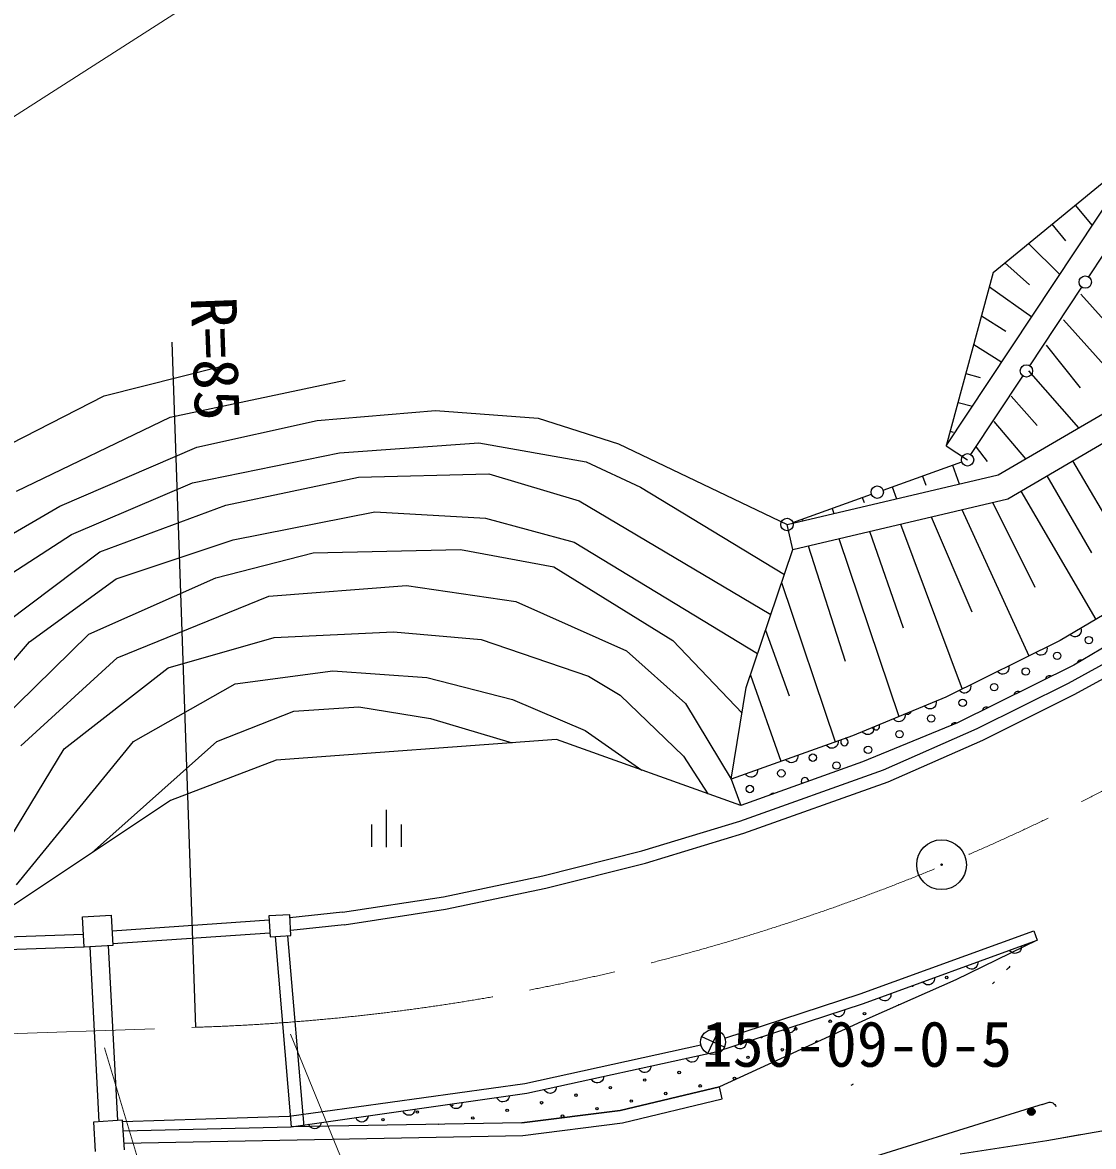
# Model space of a CAD drawing. Units: millimetres, scale not verified. Extents: x 31311 to 671312, y 22626 to 382627.
# Drawn here: x 350300 to 393306, y 276258 to 321390 of the extents above; entities that cross this region are included whole.
import ezdxf
from ezdxf.enums import TextEntityAlignment as Align

# ---------------------------------------------------------------- set-up
doc = ezdxf.new("R2010")
doc.units = ezdxf.units.MM
doc.header["$LTSCALE"] = 1000
doc.linetypes.add('CHAIN', pattern=[18.5, 12, -1.5, 3.5, -1.5])
for name, color, linetype, lineweight in [('M-BGD', 7, 'Continuous', 25), ('M-BMK', 2, 'CHAIN', 13), ('M-BMK-SRVR', 3, 'Continuous', 25), ('M-STR-HTXT', 7, 'Continuous', 13)]:
    doc.layers.add(name, color=color, linetype=linetype, lineweight=lineweight)
doc.styles.add('ＭＳ ゴシック', font='')
doc.styles.get('ＭＳ ゴシック').set_extended_font_data('MS Gothic')

msp = doc.modelspace()

# ---------------------------------------------------------------- linework, layer by layer
at = {"layer": 'M-BGD'}
for p, q in [((389281, 311356), (395861, 316760)), ((387393, 304396), (394515, 315150)), ((393113, 311176), (395201, 314328)), ((392571, 314058), (393247, 313235)), ((391631, 313286), (392179, 312619)), ((390691, 312514), (391948, 311273)), ((389751, 311742), (390736, 310854)), ((389281, 311356), (387393, 304396)), ((389124, 310776), (390824, 309577)), ((390749, 307607), (392837, 310759)), ((392798, 310478), (394879, 308158)), ((388809, 309616), (389780, 308991)), ((392098, 309455), (394852, 306370)), ((357256, 281046), (356309, 308557)), ((388495, 308456), (389581, 307783)), ((389480, 303233), (398628, 308575)), ((391398, 308432), (392774, 306727)), ((353585, 306397), (358197, 307561)), ((389865, 302270), (399235, 307742)), ((389865, 302270), (399235, 307742)), ((390698, 307409), (392696, 305111)), ((356227, 305546), (363256, 307024)), ((388180, 307296), (388757, 307139)), ((388386, 304038), (390473, 307190)), ((347706, 303399), (353585, 306397)), ((387865, 306136), (388442, 305979)), ((389998, 306387), (391040, 305203)), ((350055, 302573), (356227, 305546)), ((362137, 305412), (366883, 305815)), ((366883, 305815), (371002, 305502)), ((357301, 304337), (362137, 305412)), ((371002, 305502), (374226, 304472)), ((389298, 305364), (390580, 303875)), ((387550, 304976), (387666, 304944)), ((351795, 301964), (357301, 304337)), ((363032, 304114), (368629, 304517)), ((368629, 304517), (372927, 303755)), ((374226, 304472), (380998, 301232)), ((387393, 304396), (388248, 303830)), ((388598, 304341), (389038, 303768)), ((357122, 302905), (363032, 304114)), ((372927, 303755), (375121, 302726)), ((384858, 302615), (388012, 303745)), ((392468, 303790), (395508, 298585)), ((387644, 303613), (387912, 302863)), ((352273, 300833), (357122, 302905)), ((358466, 302009), (363793, 303129)), ((363793, 303129), (369032, 303263)), ((369032, 303263), (372658, 302188)), ((380998, 301232), (389480, 303233)), ((386435, 303180), (386567, 302812)), ((391427, 303182), (393231, 300093)), ((375121, 302726), (380891, 299220)), ((381234, 301316), (384388, 302446)), ((385227, 302747), (385398, 302270)), ((390386, 302574), (393394, 297422)), ((349011, 300354), (351795, 301964)), ((353404, 300137), (358466, 302009)), ((372658, 302188), (380352, 297624)), ((381234, 300234), (389865, 302270)), ((381234, 300234), (389865, 302270)), ((384019, 302314), (384092, 302110)), ((389249, 302125), (390950, 298721)), ((358755, 300615), (364453, 301746)), ((364453, 301746), (368890, 301485)), ((368890, 301485), (372457, 300528)), ((382811, 301881), (382884, 301677)), ((386782, 301543), (388424, 297731)), ((388015, 301834), (390711, 295955)), ((381234, 300234), (380998, 301232)), ((381602, 301448), (381617, 301407)), ((385549, 301252), (388032, 294622)), ((349359, 298962), (352273, 300833)), ((354057, 299049), (358755, 300615)), ((383083, 300670), (385492, 293521)), ((384316, 300961), (385658, 297082)), ((349663, 297309), (353404, 300137)), ((361974, 300093), (367890, 300224)), ((367890, 300224), (371631, 299528)), ((372457, 300528), (379819, 296048)), ((379362, 294694), (381234, 300234)), ((381850, 300379), (383337, 295751)), ((358059, 299093), (361974, 300093)), ((371631, 299528), (376413, 296582)), ((350577, 296526), (354057, 299049)), ((352969, 296831), (358059, 299093)), ((360190, 298353), (365715, 298788)), ((365715, 298788), (370108, 298136)), ((380783, 298901), (382933, 292505)), ((354100, 295874), (360190, 298353)), ((370108, 298136), (374551, 296159)), ((394400, 298017), (391973, 296582)), ((380136, 296984), (381083, 294351)), ((394945, 297029), (392512, 295590)), ((392795, 297068), (392807, 297008)), ((392807, 297008), (392806, 296951)), ((347488, 292916), (350577, 296526)), ((349359, 293307), (352969, 296831)), ((356145, 295482), (360408, 296700)), ((360408, 296700), (365193, 296918)), ((365193, 296918), (368716, 296613)), ((368716, 296613), (373027, 295143)), ((376413, 296582), (379193, 293657)), ((391973, 296582), (387380, 294298)), ((392297, 294860), (395882, 296834)), ((392410, 296774), (392365, 296814)), ((392461, 296747), (392410, 296774)), ((392531, 296724), (392461, 296747)), ((392593, 296726), (392531, 296724)), ((392653, 296741), (392593, 296726)), ((392719, 296781), (392653, 296741)), ((392761, 296826), (392719, 296781)), ((392793, 296879), (392761, 296826)), ((392806, 296951), (392793, 296879)), ((374551, 296159), (376921, 294042)), ((391026, 296047), (390984, 296090)), ((391380, 296074), (391335, 296032)), ((391416, 296125), (391380, 296074)), ((391434, 296195), (391416, 296125)), ((391431, 296313), (391439, 296252)), ((391439, 296252), (391434, 296195)), ((392535, 294406), (396138, 296390)), ((350229, 292350), (354100, 295874)), ((391075, 296017), (391026, 296047)), ((391143, 295989), (391075, 296017)), ((391205, 295987), (391143, 295989)), ((391266, 295997), (391205, 295987)), ((391335, 296032), (391266, 295997)), ((351969, 292220), (356145, 295482)), ((358842, 294830), (362757, 295352)), ((362757, 295352), (366541, 295091)), ((379529, 295188), (380755, 291726)), ((392512, 295590), (387846, 293270)), ((389495, 295286), (389453, 295329)), ((389544, 295255), (389495, 295286)), ((389612, 295228), (389544, 295255)), ((389674, 295225), (389612, 295228)), ((389735, 295236), (389674, 295225)), ((389804, 295270), (389735, 295236)), ((389849, 295312), (389804, 295270)), ((389885, 295364), (389849, 295312)), ((389903, 295434), (389885, 295364)), ((389900, 295551), (389908, 295491)), ((389908, 295491), (389903, 295434)), ((354753, 292524), (358842, 294830)), ((366541, 295091), (369979, 294211)), ((373027, 295143), (374297, 294381)), ((388369, 294790), (388377, 294730)), ((388377, 294730), (388372, 294673)), ((388637, 293043), (392297, 294860)), ((374297, 294381), (376837, 291925)), ((378761, 291012), (379362, 294694)), ((387380, 294298), (383623, 292752)), ((387964, 294524), (387922, 294567)), ((388013, 294494), (387964, 294524)), ((388081, 294466), (388013, 294494)), ((388144, 294464), (388081, 294466)), ((388204, 294474), (388144, 294464)), ((388273, 294509), (388204, 294474)), ((388318, 294551), (388273, 294509)), ((388354, 294602), (388318, 294551)), ((388372, 294673), (388354, 294602)), ((388855, 292579), (392535, 294406)), ((361191, 293742), (363801, 293916)), ((363801, 293916), (366677, 293449)), ((369979, 294211), (372892, 292957)), ((376921, 294042), (378761, 291012)), ((386562, 293899), (386523, 293945)), ((386608, 293865), (386562, 293899)), ((386674, 293833), (386608, 293865)), ((386737, 293826), (386674, 293833)), ((386798, 293832), (386737, 293826)), ((386869, 293862), (386798, 293832)), ((386917, 293900), (386869, 293862)), ((386956, 293949), (386917, 293900)), ((386979, 294018), (386956, 293949)), ((386989, 294075), (386979, 294018)), ((386985, 294135), (386989, 294075)), ((358102, 292524), (361191, 293742)), ((366677, 293449), (369957, 292468)), ((385310, 293384), (385270, 293430)), ((385356, 293350), (385310, 293384)), ((385665, 293385), (385617, 293347)), ((385704, 293434), (385665, 293385)), ((385727, 293503), (385704, 293434)), ((385736, 293559), (385727, 293503)), ((385733, 293620), (385736, 293559)), ((372892, 292957), (375163, 291373)), ((384057, 292868), (384018, 292914)), ((387846, 293270), (384028, 291699)), ((384452, 292918), (384412, 292870)), ((384475, 292987), (384452, 292918)), ((384484, 293044), (384475, 292987)), ((384480, 293105), (384484, 293044)), ((384871, 291378), (388637, 293043)), ((385422, 293318), (385356, 293350)), ((385484, 293311), (385422, 293318)), ((385545, 293317), (385484, 293311)), ((385617, 293347), (385545, 293317)), ((350065, 286764), (354753, 292524)), ((353065, 288036), (358102, 292524)), ((371739, 292598), (360481, 291773)), ((379141, 289950), (371739, 292598)), ((383623, 292752), (378761, 291012)), ((383049, 292485), (383037, 292429)), ((383048, 292546), (383049, 292485)), ((384104, 292835), (384057, 292868)), ((384170, 292802), (384104, 292835)), ((384232, 292796), (384170, 292802)), ((384293, 292802), (384232, 292796)), ((384365, 292831), (384293, 292802)), ((384412, 292870), (384365, 292831)), ((385060, 290901), (388855, 292579)), ((349156, 287590), (351969, 292220)), ((382614, 292330), (382577, 292378)), ((382659, 292294), (382614, 292330)), ((382723, 292259), (382659, 292294)), ((382785, 292249), (382723, 292259)), ((382847, 292252), (382785, 292249)), ((382920, 292278), (382847, 292252)), ((382969, 292315), (382920, 292278)), ((383011, 292362), (382969, 292315)), ((383037, 292429), (383011, 292362)), ((360481, 291773), (356243, 290155)), ((376837, 291925), (377821, 290423)), ((384028, 291699), (379141, 289950)), ((380994, 291750), (380957, 291798)), ((381038, 291714), (380994, 291750)), ((381103, 291679), (381038, 291714)), ((381165, 291669), (381103, 291679)), ((381226, 291672), (381165, 291669)), ((381299, 291699), (381226, 291672)), ((381348, 291735), (381299, 291699)), ((381390, 291782), (381348, 291735)), ((381416, 291849), (381390, 291782)), ((381428, 291905), (381416, 291849)), ((381427, 291966), (381428, 291905)), ((379098, 289327), (384871, 291378)), ((379373, 291170), (379336, 291218)), ((379418, 291134), (379373, 291170)), ((379482, 291099), (379418, 291134)), ((379544, 291089), (379482, 291099)), ((379678, 291119), (379605, 291093)), ((379728, 291155), (379678, 291119)), ((379769, 291202), (379728, 291155)), ((379795, 291270), (379769, 291202)), ((379807, 291326), (379795, 291270)), ((379807, 291386), (379807, 291326)), ((378761, 291012), (379141, 289950)), ((379258, 288840), (385060, 290901)), ((379605, 291093), (379544, 291089)), ((356243, 290155), (349582, 285714)), ((364908, 289782), (364908, 288282)), ((375174, 288128), (379098, 289327)), ((364308, 289186), (364308, 288286)), ((365508, 289186), (365508, 288286)), ((375311, 287634), (379258, 288840)), ((371197, 287129), (375174, 288128)), ((371312, 286630), (375311, 287634)), ((367200, 286288), (371197, 287129)), ((367291, 285784), (371312, 286630)), ((363147, 285668), (367200, 286288)), ((363213, 285160), (367291, 285784)), ((352705, 285481), (353862, 285548)), ((352776, 284266), (352705, 285481)), ((353862, 285548), (353933, 284334)), ((353898, 284922), (360206, 285355)), ((361032, 285564), (360197, 285515)), ((360197, 285515), (360246, 284681)), ((361081, 284730), (361032, 285564)), ((363147, 285668), (361039, 285444)), ((353928, 284410), (360236, 284842)), ((363213, 285160), (361069, 284931)), ((383933, 282383), (390906, 284922)), ((390906, 284922), (391042, 284546)), ((352747, 284765), (321371, 283698)), ((353933, 284334), (352776, 284266)), ((360246, 284681), (361081, 284730)), ((360444, 284693), (361092, 277051)), ((360943, 284722), (361593, 277059)), ((384064, 282005), (391042, 284546)), ((384064, 282005), (391042, 284546)), ((391042, 284546), (387781, 282951)), ((391042, 284546), (387781, 282951)), ((352776, 284266), (321385, 283199)), ((353376, 277254), (353018, 284280)), ((354135, 277299), (353747, 284323)), ((387781, 282951), (384320, 281424)), ((387781, 282951), (384320, 281424)), ((378506, 280608), (383933, 282383)), ((378137, 280066), (384064, 282005)), ((378137, 280066), (384064, 282005)), ((384320, 281424), (378282, 278656)), ((384320, 281424), (378282, 278656)), ((370476, 278790), (377543, 280345)), ((370547, 278396), (378137, 280066)), ((370547, 278396), (378137, 280066)), ((361006, 277480), (370476, 278790)), ((361006, 277480), (370476, 278790)), ((374301, 277705), (378282, 278656)), ((378282, 278656), (374301, 277705)), ((378398, 278170), (378282, 278656)), ((361092, 277051), (370547, 278396)), ((374391, 277212), (378398, 278170)), ((370350, 277204), (374301, 277705)), ((374301, 277705), (370350, 277204)), ((391241, 277949), (390764, 277800)), ((354320, 277311), (353149, 277241)), ((353149, 277241), (353220, 276056)), ((354391, 276126), (354320, 277311)), ((354322, 277266), (361006, 277480)), ((370350, 277204), (361092, 277051)), ((370386, 276704), (374391, 277212)), ((354345, 276891), (361092, 277051)), ((354375, 276391), (370386, 276704)), ((391434, 276502), (394096, 276973)), ((392103, 276620), (392771, 276740)), ((387951, 275960), (391434, 276502))]:
    msp.add_line(p, q, dxfattribs=at)
for points in [[(390405, 284314), (390406, 284253), (390394, 284197), (390369, 284129), (390327, 284082), (390278, 284045), (390205, 284019), (390144, 284015), (390082, 284025), (390017, 284060), (389972, 284095), (389935, 284143)], [(388660, 283679), (388661, 283618), (388650, 283562), (388624, 283494), (388583, 283447), (388533, 283410), (388461, 283384), (388399, 283380), (388337, 283389), (388273, 283424), (388228, 283460), (388191, 283508)], [(386916, 283044), (386917, 282983), (386905, 282927), (386879, 282859), (386838, 282812), (386789, 282775), (386716, 282749), (386655, 282745), (386593, 282754), (386528, 282789), (386483, 282825), (386446, 282872)], [(385171, 282408), (385172, 282347), (385161, 282291), (385135, 282223), (385093, 282176), (385044, 282140), (384971, 282113), (384910, 282110), (384848, 282119), (384784, 282154), (384739, 282190), (384701, 282237)], [(383314, 281760), (383313, 281699), (383299, 281643), (383271, 281576), (383228, 281531), (383178, 281496), (383104, 281472), (383043, 281470), (382981, 281481), (382918, 281518), (382874, 281555), (382839, 281604)], [(381338, 281113), (381337, 281053), (381323, 280997), (381295, 280930), (381252, 280884), (381202, 280849), (381128, 280825), (381067, 280824), (381006, 280835), (380942, 280872), (380898, 280909), (380863, 280958)], [(379362, 280467), (379361, 280406), (379348, 280351), (379320, 280284), (379277, 280238), (379226, 280203), (379153, 280179), (379091, 280177), (379030, 280189), (378966, 280226), (378923, 280263), (378887, 280312)], [(377432, 279911), (377425, 279851), (377406, 279797), (377371, 279733), (377324, 279692), (377271, 279662), (377195, 279645), (377134, 279650), (377074, 279667), (377014, 279710), (376974, 279752), (376944, 279804)], [(375534, 279493), (375527, 279433), (375509, 279379), (375474, 279315), (375427, 279274), (375373, 279244), (375297, 279228), (375236, 279232), (375176, 279249), (375117, 279293), (375077, 279334), (375046, 279386)], [(373637, 279076), (373630, 279015), (373611, 278961), (373576, 278897), (373529, 278856), (373476, 278827), (373400, 278810), (373339, 278814), (373279, 278832), (373219, 278875), (373179, 278916), (373149, 278968)], [(371739, 278658), (371732, 278598), (371713, 278544), (371679, 278480), (371632, 278439), (371578, 278409), (371502, 278392), (371441, 278397), (371381, 278414), (371322, 278457), (371282, 278499), (371251, 278551)], [(367958, 278027), (367946, 277968), (367923, 277915), (367884, 277854), (367834, 277817), (367778, 277791), (367701, 277780), (367641, 277789), (367582, 277811), (367526, 277859), (367489, 277903), (367463, 277957)], [(369849, 278296), (369837, 278237), (369814, 278184), (369775, 278123), (369725, 278085), (369669, 278060), (369592, 278049), (369532, 278058), (369473, 278080), (369417, 278128), (369380, 278172), (369354, 278226)], [(391241, 277949), (391480, 278024), (391529, 278034), (391576, 278035), (391626, 278025), (391671, 278008), (391714, 277978), (391749, 277944), (391777, 277899), (391793, 277860)], [(366067, 277758), (366055, 277699), (366032, 277646), (365993, 277585), (365943, 277548), (365887, 277522), (365810, 277511), (365750, 277520), (365691, 277542), (365635, 277590), (365599, 277634), (365572, 277688)], [(390764, 277800), (383114, 275411), (371613, 272390)], [(362285, 277221), (362274, 277161), (362251, 277108), (362211, 277047), (362161, 277010), (362106, 276984), (362029, 276973), (361968, 276982), (361910, 277004), (361853, 277052), (361817, 277096), (361790, 277150)], [(364176, 277489), (364164, 277430), (364142, 277377), (364102, 277316), (364052, 277279), (363996, 277253), (363920, 277242), (363859, 277251), (363800, 277273), (363744, 277321), (363708, 277365), (363681, 277419)]]:
    msp.add_lwpolyline(points, dxfattribs=at)
for centre, radius in [((392975, 310967), 249), ((390611, 307399), 249), ((388248, 303830), 249), ((384623, 302531), 249), ((380998, 301232), 249), ((393116, 296592), 149), ((391849, 295962), 149), ((390583, 295332), 149), ((389317, 294703), 149), ((388050, 294073), 149), ((386784, 293443), 149), ((385518, 292813), 149), ((382037, 291872), 149), ((384252, 292184), 149), ((382985, 291554), 149), ((380771, 291242), 149), ((379505, 290613), 149), ((387205, 287573), 30), ((387412, 283044), 50), ((384111, 281593), 50), ((382730, 281289), 50), ((381349, 280985), 50), ((379429, 279839), 50), ((380810, 280143), 50), ((375286, 278927), 50), ((376667, 279231), 50), ((378891, 278996), 50), ((373905, 278623), 50), ((377510, 278692), 50), ((371142, 278015), 50), ((372523, 278319), 50), ((374747, 278084), 50), ((376128, 278388), 50), ((366156, 277641), 50), ((369761, 277711), 50), ((373366, 277780), 50), ((390809, 277657), 150), ((390809, 277657), 132), ((390809, 277657), 115), ((390809, 277657), 96.8), ((390809, 277657), 79.5), ((390809, 277657), 58.5), ((390809, 277657), 40.5), ((390809, 277657), 23.3), ((390809, 277657), 4.5), ((364775, 277337), 50), ((368380, 277407), 50), ((371985, 277476), 50)]:
    msp.add_circle(centre, radius, dxfattribs=at)
for centre, radius, start, end in [((392797, 295644), 149, 72.3125, 168.8571), ((391531, 295014), 149, 58.567, 174.3165), ((390265, 294384), 149, 58.5684, 174.3151), ((388998, 293755), 149, 58.5698, 174.3137), ((385836, 293761), 149, 240.1154, 344.6185), ((384570, 293132), 149, 198.8615, 25.8723), ((387732, 293125), 149, 59.9566, 164.7769), ((383304, 292502), 149, 140.819, 78.556), ((381719, 290924), 149, 0.8202, 218.5546), ((380453, 290294), 149, 71.9735, 147.4014), ((371996, 300885), 25000, 315.4657, 315.9503), ((386031, 282740), 50, 220.5126, 359.5007), ((371996, 300885), 25000, 313.6248, 313.8878), ((385492, 281897), 50, 77.9108, 149.6785), ((379968, 280681), 50, 215.9632, 0.2642), ((382192, 280447), 50, 26.6702, 202.5955), ((371996, 300885), 25000, 297.5819, 297.8449), ((367537, 277945), 50, 161.896, 34.2936), ((366999, 277103), 50, 66.8475, 115.0429)]:
    msp.add_arc(centre, radius, start, end, dxfattribs=at)
at = {"layer": 'M-BMK'}
msp.add_line((288135, 278667), (357256, 281046), dxfattribs=at)
msp.add_arc((354558, 366003), 85000, 271.81918, 312.15524, dxfattribs=at)
at = {"layer": 'M-BMK-SRVR'}
for p, q in [((377820, 279999), (378243, 280906)), ((378484, 280241), (377578, 280664))]:
    msp.add_line(p, q, dxfattribs=at)
for centre, radius in [((387205, 287573), 1000), ((378031, 280453), 500), ((378048, 279535), 50)]:
    msp.add_circle(centre, radius, dxfattribs=at)
at = {"layer": 'M-STR-HTXT'}
for p, q in [((400939, 350275), (349419, 317270)), ((373588, 250183), (361063, 280765)), ((364635, 243219), (353599, 280224))]:
    msp.add_line(p, q, dxfattribs=at)

# ---------------------------------------------------------------- texts
at = {"layer": 'M-BGD', "style": 'ＭＳ ゴシック'}
msp.add_text('R=85', height=1833, rotation=272.1, dxfattribs=at).set_placement((356508, 310333), align=Align.BOTTOM_LEFT)
at = {"layer": 'M-BMK-SRVR', "style": 'ＭＳ ゴシック'}
msp.add_text('150-09-0-5', height=1833, dxfattribs=at).set_placement((377567, 278911), align=Align.BOTTOM_LEFT)

doc.saveas('drawing.dxf')
